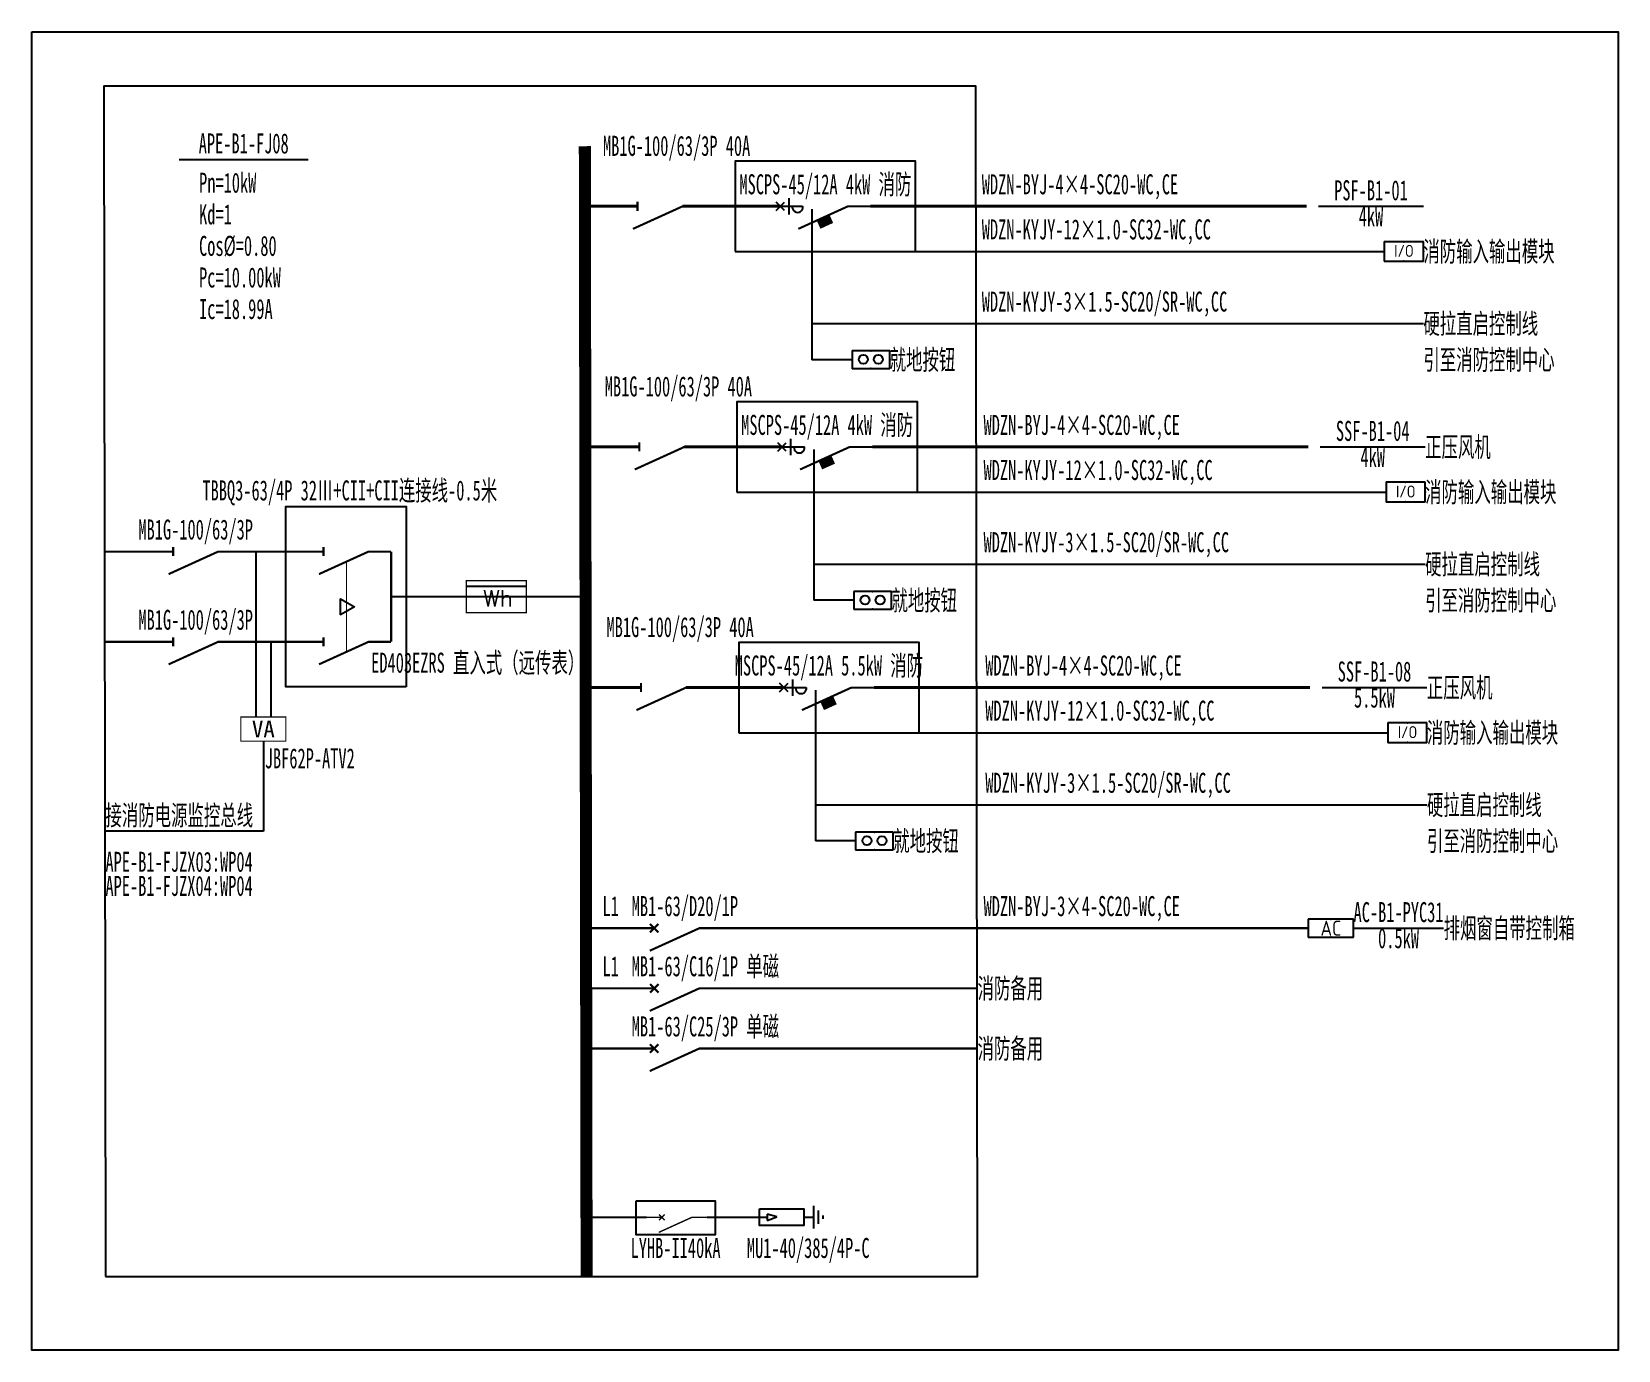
# Model space of a CAD drawing. Extents: x 1590919 to 1595667, y 403579 to 407525.
import ezdxf
from ezdxf.enums import TextEntityAlignment as Align

# ---------------------------------------------------------------- set-up
doc = ezdxf.new("R2010")
doc.units = 0
doc.header["$MEASUREMENT"] = 0
for name, color, linetype in [('ELEMENT', 3, 'Continuous'), ('WIRE-照明', 4, 'Continuous'), ('WIRE-系统', 4, 'Continuous'), ('系统图', 1, 'Continuous')]:
    doc.layers.add(name, color=color, linetype=linetype)
doc.styles.add('_SIMPLEX', font='simplex_.ttf', dxfattribs={"width": 0.6})
doc.styles.add('_TEL_ATTDEF', font='GBENOR', dxfattribs={"width": 0.8, "height": 3, "bigfont": 'GBCBIG'})
doc.styles.add('_TEL_DIM', font='', dxfattribs={"width": 0.8, "height": 3.5})
doc.styles.add('宋体', font='', dxfattribs={"width": 0.8, "height": 3.5})
doc.styles.get('_TEL_DIM').set_extended_font_data('SimSun')
doc.styles.get('宋体').set_extended_font_data('SimSun')

# ---------------------------------------------------------------- blocks, each defined once
blk = doc.blocks.new('$equip_U$00000079(zhangr-4109)')
for p, q in [((0.625, 0.292), (-0.625, 0.292)), ((-0.625, 0.292), (-0.625, -0.292)), ((0.625, -0.292), (0.625, 0.292)), ((-0.625, -0.292), (0.625, -0.292))]:
    blk.add_line(p, q)
at = {"const_width": 0.04}
blk.add_lwpolyline([(-0.625, 0.292), (-0.625, -0.292), (0.625, -0.292), (0.625, 0.292), (-0.625, 0.292), (-0.625, -0.292)], dxfattribs=at)
for centre in [(-0.25, 0.008), (0.25, 0.008)]:
    blk.add_circle(centre, 0.15)
for p in [(-0.625, 0), (0, 0.292), (0.625, 0), (0, -0.292)]:
    blk.add_point(p)
at = {"color": 7, "style": '_TEL_DIM', "flags": 1}
for tag in ['A', 'REMARK']:
    blk.add_attdef(tag, text='', height=0.00002, dxfattribs=at).set_placement((0, 0), align=Align.MIDDLE_CENTER)
blk = doc.blocks.new('$equip$00002773')
for p, q in [((0.65, 0.65), (-0.65, 0.65)), ((-0.65, 0.65), (-0.65, 0)), ((0.65, 0), (0.65, 0.65)), ((-0.65, 0), (0.65, 0))]:
    blk.add_line(p, q)
at = {"const_width": 0.04}
blk.add_lwpolyline([(-0.65, 0.65), (-0.65, 0), (0.65, 0), (0.65, 0.65), (-0.65, 0.65), (-0.65, 0)], dxfattribs=at)
for p in [(0, 0.65), (-0.65, 0.325), (0, 0), (0.65, 0.325)]:
    blk.add_point(p)
at = {"color": 7}
blk.add_attdef('$TEXT$', text='', height=0.4, dxfattribs=at).set_placement((0.006, 0.343), align=Align.MIDDLE_CENTER)
at = {"color": 7, "flags": 1}
for tag, p in [('A', (0, 0)), ('B', (0.905, 0.246))]:
    blk.add_attdef(tag, text='', height=0.4, dxfattribs=at).set_placement(p, align=Align.MIDDLE_CENTER)
blk = doc.blocks.new('$element$00000578')
at = {"const_width": 0.0233}
for points in [[(0, 0), (0, -0.25)], [(0, -1), (0, -0.75), (-0.25, -0.2)], [(-0.05, -0.25), (0.05, -0.25)]]:
    blk.add_lwpolyline(points, dxfattribs=at)
at = {"flags": 9}
blk.add_attdef('S', (0, 0), '', height=0.00000667, dxfattribs=at)
blk = doc.blocks.new('$element$00000496')
at = {"const_width": 0.0233}
for points in [[(0, 0), (0, -0.25)], [(-0.25, -0.2), (0, -0.75), (0, -1)]]:
    blk.add_lwpolyline(points, dxfattribs=at)
blk.add_arc((-0.008, -0.192), 0.0589, 81.8699, 278.1301)
at = {"flags": 9}
blk.add_attdef('S', (0, 0), '', height=0.00000667, dxfattribs=at)
blk = doc.blocks.new('$equip_U$00000086(maj01888)')
at = {"color": 2, "lineweight": 25}
for p, q in [((-0.141, -0.141), (0.141, 0.141)), ((0.141, -0.141), (-0.141, 0.141)), ((0.286, 0.273), (0.286, -0.273))]:
    blk.add_line(p, q, dxfattribs=at)
at = {"color": 2}
for p, q in [((1.235, -0.473), (1.625, -0.299)), ((1.243, -0.49), (1.633, -0.317)), ((1.251, -0.508), (1.64, -0.335)), ((1.259, -0.526), (1.648, -0.353)), ((1.267, -0.544), (1.656, -0.37)), ((1.275, -0.562), (1.664, -0.388)), ((1.283, -0.579), (1.672, -0.406)), ((1.291, -0.597), (1.68, -0.424)), ((1.298, -0.615), (1.688, -0.442)), ((1.306, -0.633), (1.696, -0.459)), ((1.314, -0.651), (1.704, -0.477)), ((1.322, -0.668), (1.712, -0.495)), ((1.33, -0.686), (1.72, -0.513)), ((1.338, -0.704), (1.728, -0.531))]:
    blk.add_line(p, q, dxfattribs=at)
at = {"const_width": 0.04}
blk.add_lwpolyline([(1.23, -0.462), (1.62, -0.288), (1.732, -0.541), (1.343, -0.715)], close=True, dxfattribs=at)
at = {"xscale": 3, "yscale": 3, "zscale": 3, "rotation": 90}
blk.add_blockref('$element$00000496', (0, 0), dxfattribs=at)
at = {"color": 7, "style": '_TEL_DIM', "flags": 1}
for tag in ['A', 'REMARK']:
    blk.add_attdef(tag, text='', height=0.00002, dxfattribs=at).set_placement((0, 0), align=Align.MIDDLE_CENTER)
blk = doc.blocks.new('$element$00000492')
blk.add_line((0.173, 0), (0.173, -1))
at = {"const_width": 0.0233}
blk.add_lwpolyline([(-0.267, 0), (0.267, 0), (0.267, -1), (-0.267, -1), (-0.267, 0)], dxfattribs=at)
at = {"style": '_SIMPLEX'}
blk.add_text('Wh', height=0.2667, rotation=270, dxfattribs=at).set_placement((-0.161, -0.281))
at = {"flags": 9}
blk.add_attdef('S', (0, 0), '', height=0.00000667, dxfattribs=at)
blk.add_attdef('S', (0, 0), '', height=0.00000667, dxfattribs=at)
blk.add_attdef('S', (0, 0), '', height=0.00000667, dxfattribs=at)
blk = doc.blocks.new('$element$00000519')
at = {"const_width": 0.0233}
for points in [[(0, 0), (0, -0.25)], [(0, -1), (0, -0.75), (-0.25, -0.2)], [(-0.05, -0.25), (0.05, -0.25)]]:
    blk.add_lwpolyline(points, dxfattribs=at)
at = {"flags": 9}
blk.add_attdef('S', (0, 0), '', height=0.00000667, dxfattribs=at)
blk = doc.blocks.new('$equip$00002708')
for p, q in [((-0.75, 0.6), (-0.75, 0)), ((0.75, 0.6), (-0.75, 0.6)), ((0.75, 0), (0.75, 0.6)), ((-0.75, 0), (0.75, 0))]:
    blk.add_line(p, q)
at = {"const_width": 0.04}
blk.add_lwpolyline([(-0.75, 0.6), (-0.75, 0), (0.75, 0), (0.75, 0.6), (-0.75, 0.6), (-0.75, 0)], dxfattribs=at)
for p in [(0, 0.6), (-0.75, 0.3), (0, 0), (0.75, 0.3)]:
    blk.add_point(p)
at = {"color": 7}
blk.add_attdef('$TEXT$', text='', height=0.5, dxfattribs=at).set_placement((0, 0.3), align=Align.MIDDLE_CENTER)
at = {"color": 7, "style": '_TEL_DIM', "flags": 1}
for tag in ['A', 'REMARK']:
    blk.add_attdef(tag, text='', height=0.00002, dxfattribs=at).set_placement((0, 0), align=Align.MIDDLE_CENTER)
blk = doc.blocks.new('$element$00000497')
at = {"const_width": 0.0233}
for points in [[(0, 0), (0, -0.25)], [(0, -1), (0, -0.75), (-0.25, -0.2)], [(-0.047, -0.297), (0.047, -0.203)], [(-0.047, -0.203), (0.047, -0.297)]]:
    blk.add_lwpolyline(points, dxfattribs=at)
at = {"flags": 9}
blk.add_attdef('S', (0, 0), '', height=0.00000667, dxfattribs=at)
blk = doc.blocks.new('A$C2B062C5C')
at = {"const_width": 17.5}
blk.add_lwpolyline([(-375, 0), (-375, 400), (375, 400), (375, 0), (-375, 0)], dxfattribs=at)
at = {"style": '_TEL_DIM'}
blk.add_text('VA', height=280, rotation=0, dxfattribs=at).set_placement((0, 200), align=Align.MIDDLE_CENTER)
at = {"flags": 9}
blk.add_attdef('S', (-375, 200), '', height=0.005, rotation=90, dxfattribs=at)
blk.add_attdef('S', (-375, 200), '', height=0.005, rotation=90, dxfattribs=at)
blk.add_attdef('S', (-375, 200), '', height=0.005, rotation=90, dxfattribs=at)
blk = doc.blocks.new('ATSE')
blk.add_lwpolyline([(-1.5, -1.167), (-1.5, 0.167), (0.5, 0.167), (0.5, -1.167)], close=True)
at = {"layer": 'WIRE-照明', "linetype": 'Continuous', "const_width": 0.0233}
for points in [[(-1, 0), (-1, 0.167)], [(0, 0), (0, 0.167)]]:
    blk.add_lwpolyline(points, dxfattribs=at)
at = {"layer": 'WIRE-系统', "color": 3, "linetype": 'Continuous'}
for p, q in [((-0.701, -0.437), (-0.523, -0.437)), ((-0.612, -0.592), (-0.701, -0.437)), ((-0.523, -0.437), (-0.612, -0.592))]:
    blk.add_line(p, q, dxfattribs=at)
at = {"layer": 'WIRE-系统', "color": 2, "linetype": 'Continuous', "const_width": 0.01}
blk.add_lwpolyline([(-1.112, -0.505), (-0.112, -0.505)], dxfattribs=at)
at = {"layer": 'WIRE-系统', "color": 3, "linetype": 'Continuous', "const_width": 0.01}
blk.add_lwpolyline([(-0.612, -0.592), (-0.523, -0.437), (-0.701, -0.437)], close=True, dxfattribs=at)
at = {"layer": 'WIRE-系统', "linetype": 'Continuous', "const_width": 0.0233}
for points in [[(-1, -1), (0, -1)], [(-0.5, -1.167), (-0.5, -1)]]:
    blk.add_lwpolyline(points, dxfattribs=at)
at = {"layer": 'ELEMENT'}
for p in [(-1, 0), (0, 0)]:
    blk.add_blockref('$element$00000519', p, dxfattribs=at)

msp = doc.modelspace()

# ---------------------------------------------------------------- linework, layer by layer
at = {"color": 0, "linetype": 'ByBlock'}
for p, q in [((1591360.2, 407142.8), (1591746.4, 407142.8)), ((1593253.9, 406994.4), (1593253.9, 406543.5)), ((1594770.1, 407002.5), (1595083.8, 407002.5)), ((1593253.9, 406867.5), (1594966.8, 406867.5)), ((1593253.9, 406651.5), (1595083.8, 406651.5)), ((1593374.1, 406543.5), (1593253.9, 406543.5)), ((1593259.2, 406274.4), (1593259.2, 405823.5)), ((1594775.4, 406282.5), (1595089.1, 406282.5)), ((1593259.2, 406147.5), (1594972.1, 406147.5)), ((1593259.2, 405931.5), (1595089.1, 405931.5)), ((1593379.3, 405823.5), (1593259.2, 405823.5)), ((1593264.5, 405554.5), (1593264.5, 405103.5)), ((1594780.7, 405562.5), (1595094.4, 405562.5)), ((1593264.5, 405427.5), (1594977.4, 405427.5)), ((1593264.5, 405211.5), (1595094.4, 405211.5)), ((1593384.6, 405103.5), (1593264.5, 405103.5)), ((1593148.7, 403978.4), (1593119.5, 403986.3)), ((1593119.5, 403986.3), (1593119.5, 403968)), ((1593258.5, 404011.3), (1593258.5, 403944.2)), ((1593272.3, 403997.4), (1593272.3, 403958.1)), ((1593119.5, 403967.6), (1593148.7, 403978.4)), ((1593229.2, 403978.2), (1593257.3, 403978.2)), ((1593286, 403982.9), (1593286, 403973.2))]:
    msp.add_line(p, q, dxfattribs=at)
for points in [[(1591139.5, 403800.5), (1593749.5, 403800.5), (1593744.2, 407362.5), (1591134.2, 407362.5)], [(1593024.1, 406867.5), (1593564.1, 406867.5), (1593564.1, 407137.5), (1593024.1, 407137.5)], [(1593029.4, 406147.5), (1593569.4, 406147.5), (1593569.4, 406417.5), (1593029.4, 406417.5)], [(1593034.7, 405427.5), (1593574.7, 405427.5), (1593574.7, 405697.5), (1593034.7, 405697.5)], [(1592727.5, 404026.6), (1592964.1, 404026.6), (1592964.1, 403924.6), (1592727.5, 403924.6)], [(1593096.7, 404002.4), (1593229.5, 404002.4), (1593229.5, 403952.3), (1593096.7, 403952.3)]]:
    msp.add_lwpolyline(points, close=True, dxfattribs=at)
for points, const_width in [([(1592574.2, 407182.5), (1592579.5, 403800.5)], 36), ([(1592574.2, 407002.5), (1592731.7, 407002.5)], 9), ([(1592866.7, 407002.5), (1593159.1, 407002.5)], 9), ([(1593429.1, 407002.5), (1594734.1, 407002.5)], 9), ([(1592579.5, 406282.5), (1592737, 406282.5)], 9), ([(1592872, 406282.5), (1593164.4, 406282.5)], 9), ([(1593434.4, 406282.5), (1594739.4, 406282.5)], 9), ([(1591274.5, 405969.4), (1591139.5, 405969.4)], 6.3), ([(1591544.5, 405969.4), (1591679.5, 405969.4)], 6.3), ([(1592039.5, 405834.4), (1592579.5, 405834.4)], 6.3), ([(1591274.5, 405699.4), (1591139.5, 405699.4)], 6.3), ([(1591544.5, 405699.4), (1591679.5, 405699.4)], 6.3), ([(1592584.7, 405562.5), (1592742.2, 405562.5)], 9), ([(1592877.2, 405562.5), (1593169.7, 405562.5)], 9), ([(1593439.7, 405562.5), (1594744.7, 405562.5)], 9), ([(1592579.5, 404842.5), (1592714.5, 404842.5)], 6.3), ([(1592984.5, 404842.5), (1594739.5, 404842.5)], 6.3), ([(1592579.5, 404662.5), (1592714.5, 404662.5)], 6.3), ([(1592984.5, 404662.5), (1593749.5, 404662.5)], 6.3), ([(1592579.5, 404482.5), (1592714.5, 404482.5)], 6.3), ([(1592984.5, 404482.5), (1593749.5, 404482.5)], 6.3), ([(1592579.5, 403977.2), (1592759.5, 403977.2)], 6.3), ([(1592939.5, 403977.2), (1593119.5, 403977.2)], 6.3)]:
    msp.add_lwpolyline(points, dxfattribs=dict(at, const_width=const_width))
for points in [[(1591589.5, 405969.4), (1591589.5, 405474.8)], [(1591634.5, 405699.4), (1591634.5, 405474.8)], [(1591612, 405402.4), (1591612, 405132.4)], [(1591612, 405132.4), (1591139.5, 405132.4)], [(1594874.5, 404842.5), (1595144.5, 404842.5)]]:
    msp.add_lwpolyline(points, dxfattribs=at)
at = {"layer": '系统图'}
msp.add_lwpolyline([(1590918.8, 407524.9), (1595667.1, 407524.9), (1595667.1, 403579.5), (1590918.8, 403579.5)], close=True, dxfattribs=at)

# ---------------------------------------------------------------- block references
at = {"color": 0, "linetype": 'ByBlock'}
for name, p, xscale, yscale, zscale in [('$equip_U$00000086(maj01888)', (1593159.1, 407002.5), 90, 90, 90), ('$equip_U$00000079(zhangr-4109)', (1593430.3, 406543.5), 89.99999999999997, 89.99999999999997, 89.99999999999997), ('$equip_U$00000086(maj01888)', (1593164.4, 406282.5), 90, 90, 90), ('$equip_U$00000079(zhangr-4109)', (1593435.6, 405823.5), 89.99999999999997, 89.99999999999997, 89.99999999999997), ('$equip_U$00000086(maj01888)', (1593169.7, 405562.5), 90, 90, 90), ('A$C2B062C5C', (1591612, 405402.4), 0.18, 0.18, 0.18), ('$equip_U$00000079(zhangr-4109)', (1593440.9, 405103.5), 89.99999999999997, 89.99999999999997, 89.99999999999997)]:
    msp.add_blockref(name, p, dxfattribs=dict(at, xscale=xscale, yscale=yscale, zscale=zscale))
at = {"color": 0, "linetype": 'ByBlock', "rotation": 90}
for name, p, xscale, yscale, zscale in [('$element$00000578', (1592664.2, 407002.5), 270, 270, 270), ('$element$00000578', (1592669.5, 406282.5), 270, 270, 270), ('ATSE', (1591724.5, 405969.4), 270, 270, 270), ('$element$00000519', (1591274.5, 405969.4), 270, 270, 270), ('$element$00000492', (1592219.5, 405834.4), 180, 180, 180), ('$element$00000519', (1591274.5, 405699.4), 270, 270, 270), ('$element$00000578', (1592674.7, 405562.5), 270, 270, 270), ('$element$00000497', (1592714.5, 404842.5), 270, 270, 270), ('$element$00000497', (1592714.5, 404662.5), 270, 270, 270), ('$element$00000497', (1592714.5, 404482.5), 270, 270, 270), ('$element$00000497', (1592759.5, 403977.2), 180, 180, 180)]:
    msp.add_blockref(name, p, dxfattribs=dict(at, xscale=xscale, yscale=yscale, zscale=zscale))
at = {"color": 0, "linetype": 'ByBlock'}
ref = msp.add_blockref('$equip$00002773', (1595025.3, 406838.2), dxfattribs=dict(at, xscale=90, yscale=90, zscale=90))
ref.add_attrib('$TEXT$', 'I/O', dxfattribs={"color": 7, "height": 36, "style": '_TEL_ATTDEF'}).set_placement((1595025.8, 406869.1), align=Align.MIDDLE_CENTER)
ref = msp.add_blockref('$equip$00002773', (1595030.6, 406118.2), dxfattribs=dict(at, xscale=90, yscale=90, zscale=90))
ref.add_attrib('$TEXT$', 'I/O', dxfattribs={"color": 7, "height": 36, "style": '_TEL_ATTDEF'}).set_placement((1595031.1, 406149.1), align=Align.MIDDLE_CENTER)
ref = msp.add_blockref('$equip$00002773', (1595035.9, 405398.2), dxfattribs=dict(at, xscale=90, yscale=90, zscale=90))
ref.add_attrib('$TEXT$', 'I/O', dxfattribs={"color": 7, "height": 36, "style": '_TEL_ATTDEF'}).set_placement((1595036.4, 405429.1), align=Align.MIDDLE_CENTER)
ref = msp.add_blockref('$equip$00002708', (1594807, 404815.5), dxfattribs=dict(at, xscale=90, yscale=90, zscale=90))
ref.add_attrib('$TEXT$', 'AC', dxfattribs={"color": 7, "height": 45, "style": '_TEL_ATTDEF'}).set_placement((1594807, 404842.5), align=Align.MIDDLE_CENTER)

# ---------------------------------------------------------------- texts
at = {"color": 0, "linetype": 'ByBlock', "style": '宋体', "width": 0.6}
for s, p in [('APE-B1-FJ08', (1591553.3, 407142.8)), ('PSF-B1-01', (1594927, 407002.5)), ('SSF-B1-04', (1594932.2, 406282.5)), ('SSF-B1-08', (1594937.5, 405562.5)), ('L1', (1592651.4, 404860.5)), ('AC-B1-PYC31', (1595009.5, 404842.5)), ('L1', (1592651.5, 404680.5))]:
    msp.add_text(s, height=60, dxfattribs=at).set_placement(p, align=Align.BOTTOM_CENTER)
at = {"color": 31, "linetype": 'ByBlock', "style": '宋体', "width": 0.6}
for p in [(1592848.9, 407135.5), (1592854.2, 406415.5), (1592859.5, 405695.5)]:
    msp.add_text('MB1G-100/63/3P 40A', height=60, dxfattribs=at).set_placement(p, align=Align.BOTTOM_CENTER)
at = {"color": 0, "linetype": 'ByBlock', "style": '宋体', "width": 0.6}
for s, p in [('Pn=10kW', (1591419.6, 407043.2)), ('Kd=1', (1591419.6, 406948.7)), ('Cos%%C=0.80', (1591419.6, 406854.2)), ('Pc=10.00kW', (1591419.6, 406759.7)), ('Ic=18.99A', (1591419.6, 406665.2))]:
    msp.add_text(s, height=60, dxfattribs=at).set_placement(p)
at = {"color": 4, "linetype": 'ByBlock', "style": '宋体', "width": 0.6}
for s, p in [('MSCPS-45/12A 4kW 消防', (1593294.1, 407020.5)), ('MSCPS-45/12A 4kW 消防', (1593299.4, 406300.5)), ('MSCPS-45/12A 5.5kW 消防', (1593304.7, 405580.5))]:
    msp.add_text(s, height=60, dxfattribs=at).set_placement(p, align=Align.BOTTOM_CENTER)
at = {"color": 0, "linetype": 'ByBlock', "style": '宋体', "width": 0.6}
for s, p in [('WDZN-BYJ-4×4-SC20-WC,CE', (1593762.1, 407020.5)), ('WDZN-KYJY-12×1.0-SC32-WC,CC', (1593762.1, 406885.5)), ('WDZN-KYJY-3×1.5-SC20/SR-WC,CC', (1593762.1, 406669.5)), ('WDZN-BYJ-4×4-SC20-WC,CE', (1593767.4, 406300.5)), ('WDZN-KYJY-12×1.0-SC32-WC,CC', (1593767.4, 406165.5)), ('WDZN-KYJY-3×1.5-SC20/SR-WC,CC', (1593767.4, 405949.5)), ('WDZN-BYJ-4×4-SC20-WC,CE', (1593772.7, 405580.5)), ('WDZN-KYJY-12×1.0-SC32-WC,CC', (1593772.7, 405445.5)), ('WDZN-KYJY-3×1.5-SC20/SR-WC,CC', (1593772.7, 405229.5)), ('接消防电源监控总线 ', (1591139.5, 405132.4)), ('APE-B1-FJZX03:WP04', (1591139.5, 404993.1)), ('APE-B1-FJZX04:WP04', (1591139.5, 404921.1)), ('WDZN-BYJ-3×4-SC20-WC,CE', (1593767.5, 404860.5))]:
    msp.add_text(s, height=60, dxfattribs=at).set_placement(p, align=Align.BOTTOM_LEFT)
for s, p in [('4kW', (1594927, 407002.5)), ('4kW', (1594932.2, 406282.5)), ('5.5kW', (1594937.5, 405562.5)), ('0.5kW', (1595009.5, 404842.5))]:
    msp.add_text(s, height=60, dxfattribs=at).set_placement(p, align=Align.TOP_CENTER)
for s, p in [('消防输入输出模块', (1595083.8, 406867.5)), ('硬拉直启控制线', (1595083.8, 406651.5)), ('就地按钮', (1593486.6, 406543.5)), ('引至消防控制中心', (1595083.8, 406543.5)), ('正压风机', (1595089.1, 406282.5)), ('消防输入输出模块', (1595089.1, 406147.5)), ('硬拉直启控制线', (1595089.1, 405931.5)), ('就地按钮', (1593491.8, 405823.5)), ('引至消防控制中心', (1595089.1, 405823.5)), ('正压风机', (1595094.4, 405562.5)), ('消防输入输出模块', (1595094.4, 405427.5)), ('硬拉直启控制线', (1595094.4, 405211.5)), ('就地按钮', (1593497.1, 405103.5)), ('引至消防控制中心', (1595094.4, 405103.5)), ('排烟窗自带控制箱', (1595144.5, 404842.5)), ('消防备用', (1593749.5, 404662.5)), ('消防备用', (1593749.5, 404482.5))]:
    msp.add_text(s, height=60, dxfattribs=at).set_placement(p, align=Align.MIDDLE_LEFT)
at = {"color": 30, "linetype": 'ByBlock', "style": '宋体', "width": 0.6}
msp.add_text('TBBQ3-63/4P 32Ⅲ+CII+CII连接线-0.5米', height=60, dxfattribs=at).set_placement((1591870.8, 406104.4), align=Align.BOTTOM_CENTER)
at = {"color": 1, "linetype": 'ByBlock', "style": '宋体', "width": 0.6}
for p in [(1591409.5, 405987.4), (1591409.5, 405717.4)]:
    msp.add_text('MB1G-100/63/3P', height=60, dxfattribs=at).set_placement(p, align=Align.BOTTOM_CENTER)
at = {"color": 2, "linetype": 'ByBlock', "style": '宋体', "width": 0.6}
msp.add_text('ED403EZRS 直入式（远传表）', height=60, dxfattribs=at).set_placement((1592253.6, 405667), align=Align.TOP_CENTER)
at = {"color": 1, "linetype": 'ByBlock', "style": '宋体', "width": 0.6}
msp.add_text('JBF62P-ATV2', height=60, dxfattribs=at).set_placement((1591616.3, 405302.7), align=Align.BOTTOM_LEFT)
at = {"color": 3, "linetype": 'ByBlock', "style": '宋体', "width": 0.6}
msp.add_text('MB1-63/D20/1P', height=60, dxfattribs=at).set_placement((1592714.5, 404860.5), align=Align.BOTTOM_LEFT)
at = {"color": 2, "linetype": 'ByBlock', "style": '宋体', "width": 0.6}
msp.add_text('MB1-63/C16/1P 单磁', height=60, dxfattribs=at).set_placement((1592714.5, 404680.5), align=Align.BOTTOM_LEFT)
at = {"color": 30, "linetype": 'ByBlock', "style": '宋体', "width": 0.6}
msp.add_text('MB1-63/C25/3P 单磁', height=60, dxfattribs=at).set_placement((1592714.5, 404500.5), align=Align.BOTTOM_LEFT)
at = {"color": 40, "linetype": 'ByBlock', "style": '宋体', "width": 0.6}
msp.add_text('LYHB-II40kA', height=60, dxfattribs=at).set_placement((1592845.8, 403915.6), align=Align.TOP_CENTER)
at = {"color": 30, "linetype": 'ByBlock', "style": '宋体', "width": 0.6}
msp.add_text('MU1-40/385/4P-C', height=60, dxfattribs=at).set_placement((1593242.8, 403915.6), align=Align.TOP_CENTER)

doc.saveas('drawing.dxf')
